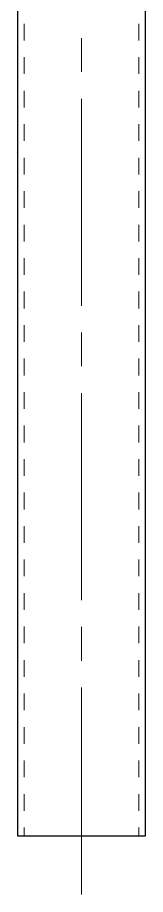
# Model space of a CAD drawing. Header units: millimetres. Extents: x 2210 to 79821, y -19430 to 2344.
# Drawn here: x 10258.1 to 10265.7, y 1584.7 to 1636.7 of the extents above; entities that cross this region are included whole.
import ezdxf

# ---------------------------------------------------------------- set-up
doc = ezdxf.new("R2010")
doc.units = ezdxf.units.MM
doc.layers.add('101', color=7, linetype='Continuous', true_color=0xffffff)

msp = doc.modelspace()

# ---------------------------------------------------------------- linework, layer by layer
at = {"layer": '101', "color": 92, "linetype": 'Continuous', "lineweight": 25}
for p, q in [((10258.12, 1733.147), (10258.12, 1588.147)), ((10265.72, 1588.147), (10265.72, 1733.147))]:
    msp.add_line(p, q, dxfattribs=at)
at = {"layer": '101', "color": 53, "linetype": 'Continuous', "lineweight": 18}
for p, q in [((10258.52, 1636.315), (10258.52, 1635.321)), ((10265.32, 1635.321), (10265.32, 1636.315)), ((10258.52, 1634.328), (10258.52, 1633.335)), ((10265.32, 1633.335), (10265.32, 1634.328)), ((10258.52, 1632.342), (10258.52, 1631.349)), ((10265.32, 1631.349), (10265.32, 1632.342)), ((10258.52, 1630.356), (10258.52, 1629.363)), ((10265.32, 1629.363), (10265.32, 1630.356)), ((10258.52, 1628.369), (10258.52, 1627.376)), ((10265.32, 1627.376), (10265.32, 1628.369)), ((10258.52, 1626.383), (10258.52, 1625.39)), ((10265.32, 1625.39), (10265.32, 1626.383)), ((10258.52, 1624.397), (10258.52, 1623.404)), ((10265.32, 1623.404), (10265.32, 1624.397)), ((10258.52, 1622.411), (10258.52, 1621.417)), ((10265.32, 1621.417), (10265.32, 1622.411)), ((10258.52, 1620.424), (10258.52, 1619.431)), ((10265.32, 1619.431), (10265.32, 1620.424)), ((10258.52, 1618.438), (10258.52, 1617.445)), ((10265.32, 1617.445), (10265.32, 1618.438)), ((10258.52, 1616.452), (10258.52, 1615.458)), ((10265.32, 1615.458), (10265.32, 1616.452)), ((10258.52, 1614.465), (10258.52, 1613.472)), ((10265.32, 1613.472), (10265.32, 1614.465)), ((10258.52, 1612.479), (10258.52, 1611.486)), ((10265.32, 1611.486), (10265.32, 1612.479)), ((10258.52, 1610.493), (10258.52, 1609.5)), ((10265.32, 1609.5), (10265.32, 1610.493)), ((10258.52, 1608.506), (10258.52, 1607.513)), ((10265.32, 1607.513), (10265.32, 1608.506)), ((10258.52, 1606.52), (10258.52, 1605.527)), ((10265.32, 1605.527), (10265.32, 1606.52)), ((10258.52, 1604.534), (10258.52, 1603.541)), ((10265.32, 1603.541), (10265.32, 1604.534)), ((10258.52, 1602.548), (10258.52, 1601.554)), ((10265.32, 1601.554), (10265.32, 1602.548)), ((10258.52, 1600.561), (10258.52, 1599.568)), ((10265.32, 1599.568), (10265.32, 1600.561)), ((10258.52, 1598.575), (10258.52, 1597.582)), ((10265.32, 1597.582), (10265.32, 1598.575)), ((10258.52, 1596.589), (10258.52, 1595.595)), ((10265.32, 1595.595), (10265.32, 1596.589)), ((10258.52, 1594.602), (10258.52, 1593.609)), ((10265.32, 1593.609), (10265.32, 1594.602)), ((10258.52, 1592.616), (10258.52, 1591.623)), ((10265.32, 1591.623), (10265.32, 1592.616)), ((10258.52, 1590.63), (10258.52, 1589.637)), ((10265.32, 1589.637), (10265.32, 1590.63)), ((10258.52, 1588.643), (10258.52, 1588.147)), ((10265.32, 1588.147), (10265.32, 1588.643))]:
    msp.add_line(p, q, dxfattribs=at)
at = {"layer": '101', "color": 151, "linetype": 'Continuous', "lineweight": 18}
for p, q in [((10261.92, 1633.455), (10261.92, 1635.462)), ((10261.92, 1619.59), (10261.92, 1631.867)), ((10261.92, 1615.996), (10261.92, 1618.002)), ((10261.92, 1602.131), (10261.92, 1614.408)), ((10261.92, 1598.537), (10261.92, 1600.543))]:
    msp.add_line(p, q, dxfattribs=at)
msp.add_open_spline([(10261.92, 1584.672), (10261.92, 1587.847), (10261.92, 1596.949)], degree=1, knots=[0, 0, 0.258604, 1, 1], dxfattribs=at)
at = {"layer": '101', "color": 92, "linetype": 'Continuous', "lineweight": 25}
msp.add_open_spline([(10258.12, 1588.147), (10258.555, 1588.147), (10259.762, 1588.147), (10261.462, 1588.147), (10263.268, 1588.147), (10264.765, 1588.147), (10265.61, 1588.147), (10265.72, 1588.147)], degree=1, knots=[0, 0, 0.057271, 0.215966, 0.43973, 0.677303, 0.874255, 0.985471, 1, 1], dxfattribs=at)

doc.saveas('drawing.dxf')
